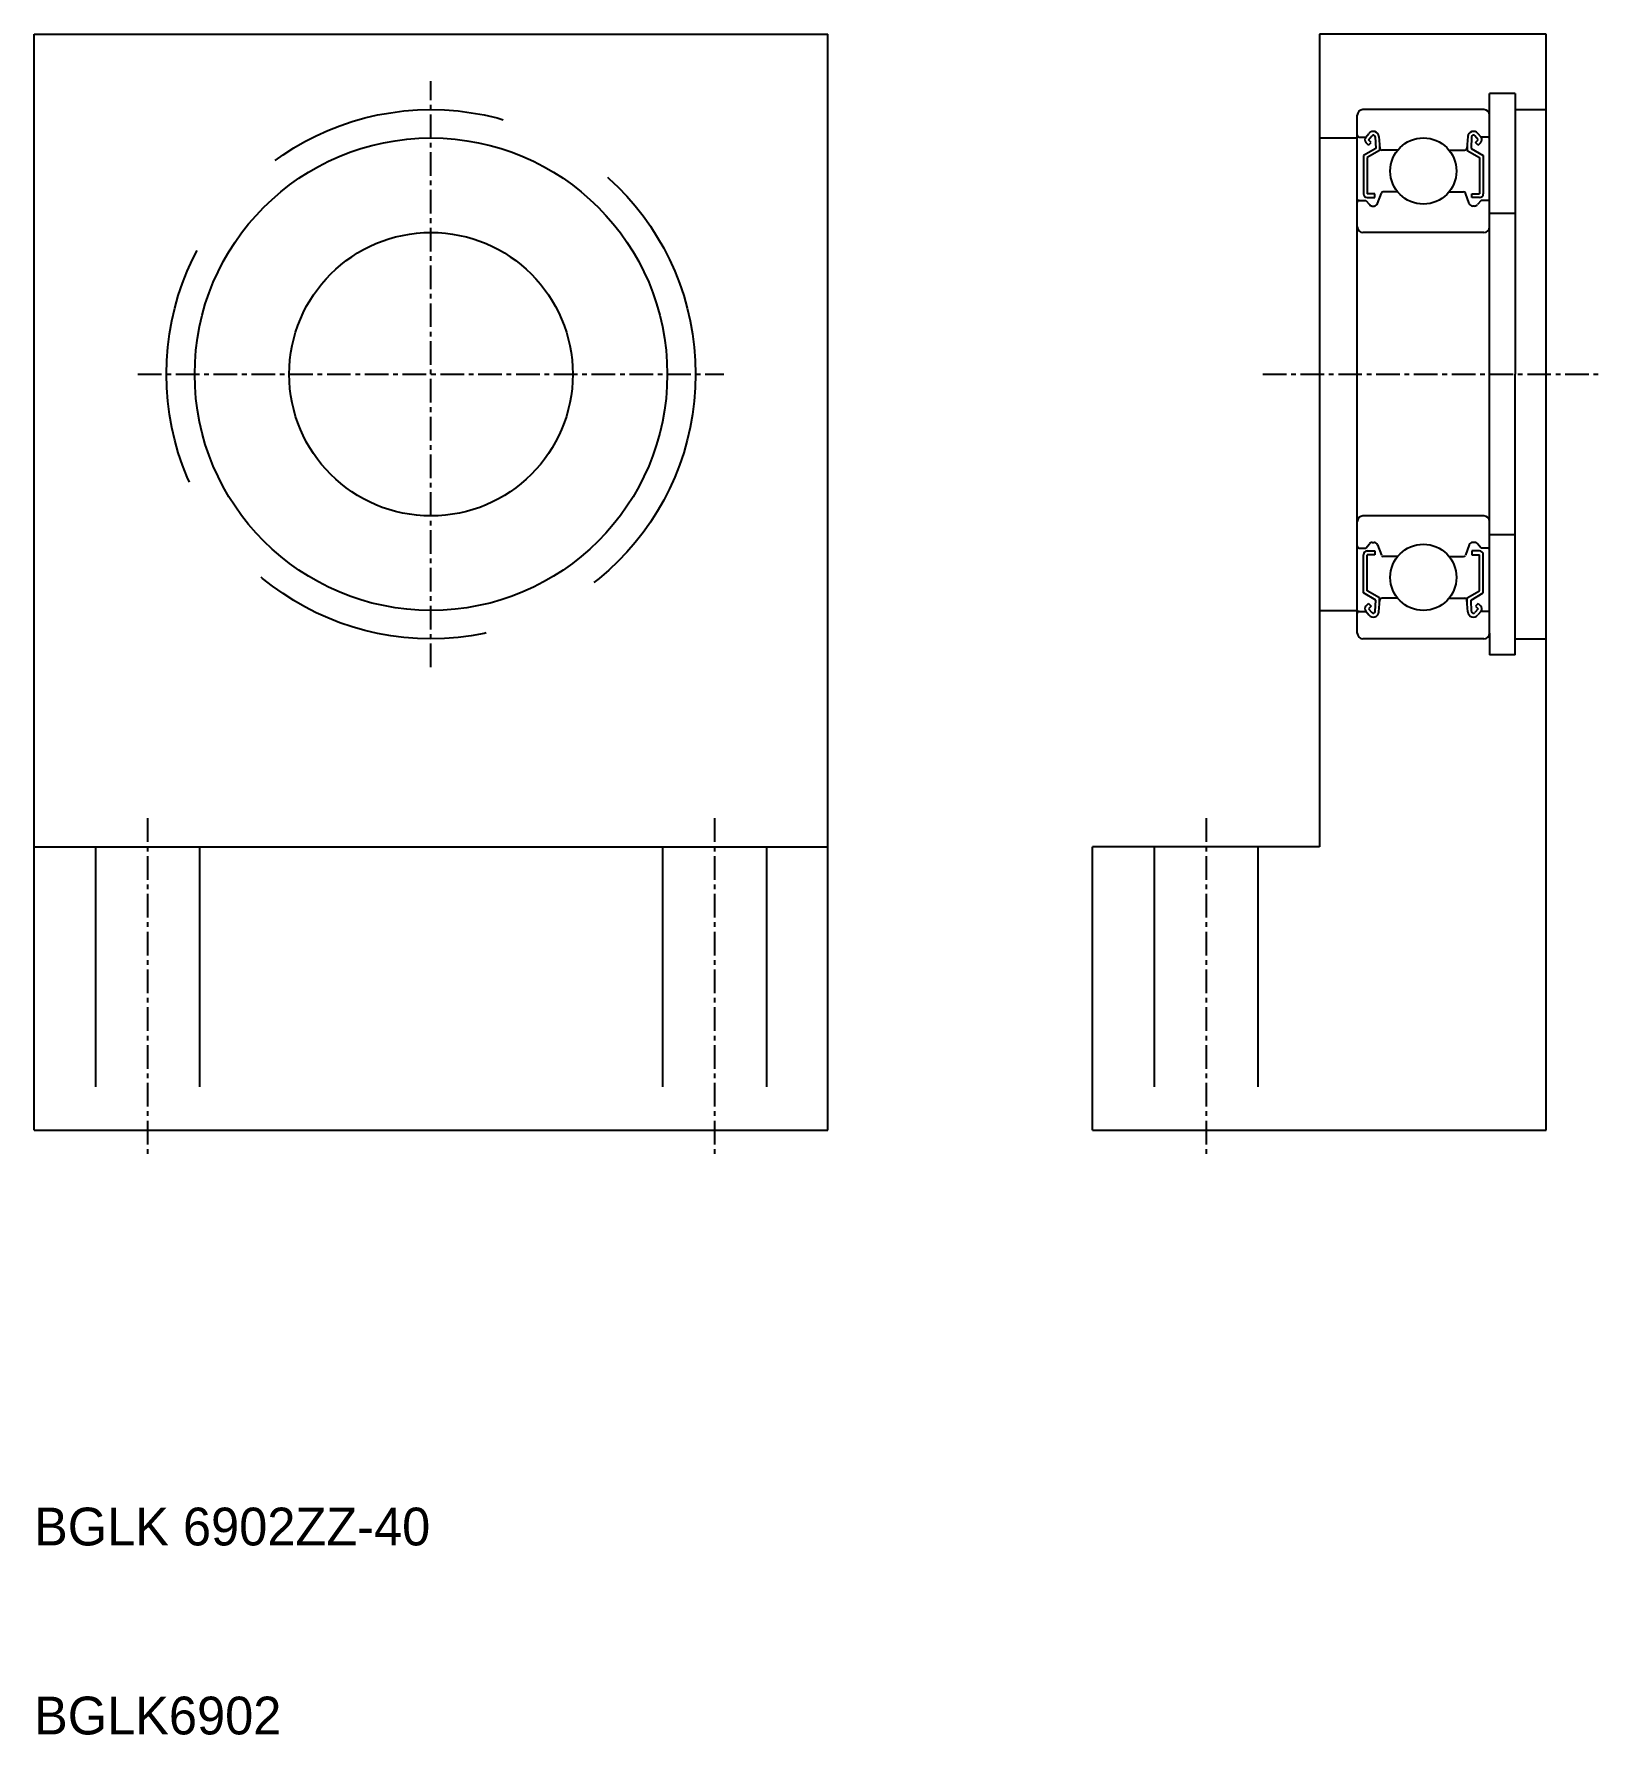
# Model space of a CAD drawing. Extents: x 96.2 to 179.2, y 66.5 to 156.5.
import ezdxf

# ---------------------------------------------------------------- set-up
doc = ezdxf.new("R2010")
doc.units = 0
doc.linetypes.add('CENTER', pattern=[2, 1.25, -0.25, 0.25, -0.25])
doc.linetypes.add('DASHED', pattern=[19.05, 12.7, -6.35])
doc.layers.get('0').update_dxf_attribs({"linetype": 'CONTINUOUS'})
doc.layers.add('CENTER', color=1, linetype='CENTER')

msp = doc.modelspace()

# ---------------------------------------------------------------- linework, layer by layer
for p, q in [((96.167, 98.505), (96.167, 156.505)), ((96.167, 156.505), (138.167, 156.505)), ((138.167, 98.505), (138.167, 156.505)), ((164.167, 156.505), (164.167, 113.505)), ((176.167, 156.505), (164.167, 156.505)), ((176.167, 98.505), (176.167, 156.505)), ((174.517, 153.355), (173.167, 153.355)), ((173.167, 152.205), (173.167, 153.355)), ((174.517, 153.355), (174.517, 138.505)), ((166.167, 124.805), (166.167, 152.205)), ((172.867, 152.505), (166.467, 152.505)), ((173.167, 124.805), (173.167, 152.205)), ((174.517, 152.505), (176.167, 152.505)), ((166.615, 151.041), (166.786, 151.246)), ((172.718, 151.041), (172.548, 151.246)), ((166.267, 151.055), (166.627, 151.055)), ((167.148, 150.456), (166.498, 150.08)), ((166.769, 150.63), (166.627, 150.772)), ((167.348, 150.34), (166.698, 149.965)), ((166.769, 150.913), (166.939, 151.116)), ((166.91, 150.772), (166.769, 150.913)), ((166.769, 150.63), (166.91, 150.772)), ((167.115, 151.057), (167.148, 150.456)), ((167.315, 151.08), (167.37, 150.447)), ((167.348, 150.701), (167.348, 150.34)), ((168.306, 150.355), (167.469, 150.355)), ((171.028, 150.355), (171.864, 150.355)), ((172.019, 151.08), (171.964, 150.447)), ((171.986, 150.701), (171.986, 150.34)), ((171.986, 150.34), (172.636, 149.965)), ((172.218, 151.057), (172.186, 150.456)), ((172.186, 150.456), (172.836, 150.08)), ((172.565, 150.913), (172.395, 151.116)), ((172.424, 150.772), (172.565, 150.913)), ((172.565, 150.63), (172.424, 150.772)), ((172.565, 150.63), (172.706, 150.772)), ((173.067, 151.055), (172.707, 151.055)), ((166.498, 150.08), (166.498, 148.055)), ((166.698, 149.965), (166.698, 148.055)), ((172.636, 149.965), (172.636, 148.055)), ((172.836, 150.08), (172.836, 148.055)), ((166.267, 147.705), (166.617, 147.705)), ((166.617, 147.705), (166.808, 147.477)), ((167.098, 148.055), (166.698, 148.055)), ((166.698, 147.855), (167.098, 147.855)), ((167.098, 147.855), (167.098, 148.055)), ((167.246, 147.537), (167.447, 148.09)), ((168.306, 148.155), (167.541, 148.155)), ((171.028, 148.155), (171.793, 148.155)), ((172.088, 147.537), (171.887, 148.09)), ((172.236, 148.055), (172.636, 148.055)), ((172.236, 147.855), (172.236, 148.055)), ((172.636, 147.855), (172.236, 147.855)), ((172.717, 147.705), (172.525, 147.477)), ((173.067, 147.705), (172.717, 147.705)), ((166.962, 147.405), (167.058, 147.405)), ((172.372, 147.405), (172.276, 147.405)), ((174.517, 147.005), (173.167, 147.005)), ((172.867, 146.005), (166.467, 146.005)), ((174.517, 123.655), (174.517, 138.505)), ((172.867, 131.005), (166.467, 131.005)), ((166.962, 129.605), (167.058, 129.605)), ((172.372, 129.605), (172.276, 129.605)), ((174.517, 130.005), (173.167, 130.005)), ((166.267, 129.305), (166.617, 129.305)), ((166.498, 126.93), (166.498, 128.955)), ((166.617, 129.305), (166.808, 129.534)), ((166.698, 129.155), (167.098, 129.155)), ((167.098, 128.955), (166.698, 128.955)), ((166.698, 127.045), (166.698, 128.955)), ((167.098, 129.155), (167.098, 128.955)), ((167.246, 129.474), (167.447, 128.921)), ((168.306, 128.855), (167.541, 128.855)), ((171.028, 128.855), (171.793, 128.855)), ((172.088, 129.474), (171.887, 128.921)), ((172.636, 129.155), (172.236, 129.155)), ((172.236, 129.155), (172.236, 128.955)), ((172.236, 128.955), (172.636, 128.955)), ((172.717, 129.305), (172.525, 129.534)), ((172.636, 127.045), (172.636, 128.955)), ((173.067, 129.305), (172.717, 129.305)), ((172.836, 126.93), (172.836, 128.955)), ((167.148, 126.554), (166.498, 126.93)), ((167.348, 126.67), (166.698, 127.045)), ((171.986, 126.67), (172.636, 127.045)), ((172.186, 126.554), (172.836, 126.93)), ((166.769, 126.38), (166.627, 126.239)), ((166.769, 126.38), (166.91, 126.238)), ((166.91, 126.238), (166.769, 126.097)), ((166.769, 126.097), (166.939, 125.895)), ((167.115, 125.954), (167.148, 126.554)), ((167.315, 125.931), (167.37, 126.564)), ((167.348, 126.309), (167.348, 126.67)), ((168.306, 126.655), (167.469, 126.655)), ((167.888, 126.655), (167.888, 126.655)), ((168.097, 126.655), (168.097, 126.655)), ((171.028, 126.655), (171.864, 126.655)), ((172.019, 125.931), (171.964, 126.564)), ((171.986, 126.309), (171.986, 126.67)), ((172.218, 125.954), (172.186, 126.554)), ((172.565, 126.097), (172.395, 125.895)), ((172.565, 126.38), (172.424, 126.238)), ((172.424, 126.238), (172.565, 126.097)), ((172.565, 126.38), (172.706, 126.239)), ((166.267, 125.955), (166.627, 125.955)), ((166.615, 125.969), (166.786, 125.765)), ((172.718, 125.969), (172.548, 125.765)), ((173.067, 125.955), (172.707, 125.955)), ((172.867, 124.505), (166.467, 124.505)), ((173.167, 124.805), (173.167, 123.655)), ((174.517, 124.505), (176.167, 124.505)), ((174.517, 123.655), (173.167, 123.655)), ((96.167, 113.505), (138.167, 113.505)), ((164.167, 113.505), (152.167, 113.505)), ((152.167, 98.505), (152.167, 113.505)), ((96.167, 98.505), (138.167, 98.505)), ((152.167, 98.505), (176.167, 98.505))]:
    msp.add_line(p, q)
at = {"color": 7, "linetype": 'CONTINUOUS'}
for p, q in [((164.167, 151.005), (166.167, 151.005)), ((164.167, 126.005), (166.167, 126.005))]:
    msp.add_line(p, q, dxfattribs=at)
at = {"color": 3, "linetype": 'DASHED'}
for p, q in [((99.417, 113.505), (99.417, 98.505)), ((104.917, 113.505), (104.917, 98.505)), ((129.417, 113.505), (129.417, 98.505)), ((134.917, 113.505), (134.917, 98.505)), ((155.417, 113.505), (155.417, 98.505)), ((160.917, 113.505), (160.917, 98.505))]:
    msp.add_line(p, q, dxfattribs=at)
msp.add_circle((117.167, 138.505), 14, dxfattribs=at)
for centre, radius in [((117.167, 138.505), 12.5), ((169.667, 149.255), 1.75), ((117.167, 138.505), 7.5), ((169.667, 127.755), 1.75)]:
    msp.add_circle(centre, radius)
for centre, radius, start, end in [((166.467, 152.205), 0.3, 90, 180), ((172.867, 152.205), 0.3, 0, 90), ((167.016, 151.054), 0.3, 4.93473, 140.13638), ((172.317, 151.054), 0.3, 39.86362, 175.06527), ((166.267, 151.155), 0.1, 180, 270), ((166.769, 150.913), 0.2, 140.13638, 224.99798), ((167.015, 151.051), 0.1, 3.10166, 139.95027), ((167.469, 150.455), 0.1, 184.93473, 270), ((171.864, 150.455), 0.1, 270, 355.06527), ((172.318, 151.051), 0.1, 40.04973, 176.89834), ((172.565, 150.913), 0.2, 315.00202, 39.86362), ((173.067, 151.155), 0.1, 270, 0), ((166.267, 147.605), 0.1, 90, 180), ((166.698, 148.055), 0.2, 180, 270), ((167.541, 148.055), 0.1, 90, 159.99256), ((171.793, 148.055), 0.1, 20.00744, 90), ((172.636, 148.055), 0.2, 270, 0), ((173.067, 147.605), 0.1, 0, 90), ((166.962, 147.605), 0.2, 219.97717, 270), ((167.058, 147.605), 0.2, 270, 339.99256), ((172.276, 147.605), 0.2, 200.00744, 270), ((172.372, 147.605), 0.2, 270, 320.02283), ((166.467, 146.305), 0.3, 180, 270), ((172.867, 146.305), 0.3, 270, 0), ((166.467, 130.705), 0.3, 90, 180), ((172.867, 130.705), 0.3, 0, 90), ((166.962, 129.405), 0.2, 90, 140.02283), ((167.058, 129.405), 0.2, 20.00744, 90), ((172.276, 129.405), 0.2, 90, 159.99256), ((172.372, 129.405), 0.2, 39.97717, 90), ((166.267, 129.405), 0.1, 180, 270), ((166.698, 128.955), 0.2, 90, 180), ((167.541, 128.955), 0.1, 200.00744, 270), ((171.793, 128.955), 0.1, 270, 339.99256), ((172.636, 128.955), 0.2, 0, 90), ((173.067, 129.405), 0.1, 270, 0), ((166.769, 126.097), 0.2, 135.00202, 219.86362), ((167.469, 126.555), 0.1, 90, 175.06527), ((171.864, 126.555), 0.1, 4.93473, 90), ((172.565, 126.097), 0.2, 320.13638, 44.99798), ((166.267, 125.855), 0.1, 90, 180), ((167.016, 125.957), 0.3, 219.86362, 355.06527), ((167.015, 125.959), 0.1, 220.04973, 356.89834), ((172.317, 125.957), 0.3, 184.93473, 320.13638), ((172.318, 125.959), 0.1, 183.10166, 319.95027), ((173.067, 125.855), 0.1, 0, 90), ((166.467, 124.805), 0.3, 180, 270), ((172.867, 124.805), 0.3, 270, 0)]:
    msp.add_arc(centre, radius, start, end)
at = {"layer": 'CENTER', "color": 1, "linetype": 'CENTER'}
for p, q in [((117.167, 123.005), (117.167, 154.005)), ((101.667, 138.505), (132.667, 138.505)), ((161.167, 138.505), (179.167, 138.505)), ((102.167, 115.005), (102.167, 97.005)), ((132.167, 115.005), (132.167, 97.005)), ((158.167, 115.005), (158.167, 97.005))]:
    msp.add_line(p, q, dxfattribs=at)

# ---------------------------------------------------------------- texts
for s, p in [('BGLK 6902ZZ-40', (96.167, 76.531)), ('BGLK6902', (96.167, 66.531))]:
    msp.add_text(s, height=2).set_placement(p)

doc.saveas('drawing.dxf')
